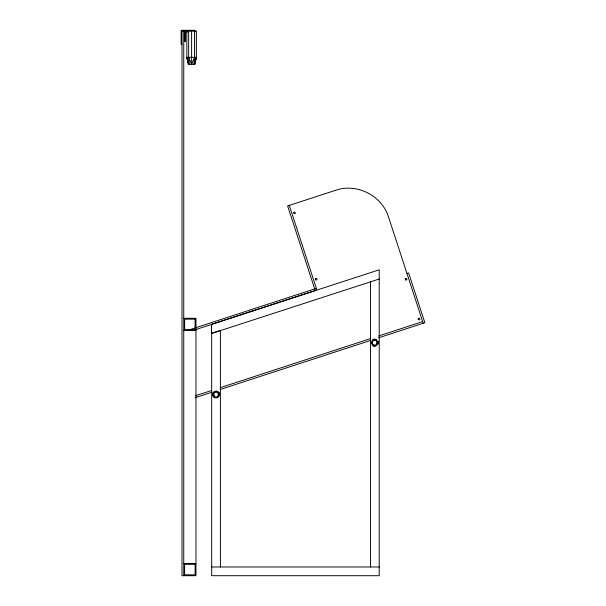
<?xml version="1.0" encoding="UTF-8"?>
<svg xmlns="http://www.w3.org/2000/svg" width="606" height="606" viewBox="0 0 606 606"><rect width="100%" height="100%" fill="white"/><g stroke="black" fill="none" stroke-linecap="round" stroke-linejoin="round"><path stroke-width="0.91" d="M211.486 332.588L211.486 325.248M372.592 344.011L372.326 342.049L373.546 340.436L376.167 340.436L377.455 342.352L377.129 344.011L374.856 345.322L372.592 344.011L372.326 342.049M194.556 31.171L194.556 57.35L193.844 64.334L196.374 57.35L196.374 31.171L182.005 31.171L182.005 575.7L195.965 575.7L195.965 318.271L183.747 318.271M218.304 395.847L218.304 393.233L218.569 393.885L218.304 395.847L218.569 393.885L217.349 392.271L214.729 392.271L213.592 393.612L213.562 395.392L214.729 396.809L217.349 396.809L218.486 395.468M377.129 344.011L377.129 341.398L377.129 344.011L378.242 343.557L378.258 341.928C369.758 331.232 369.758 354.184 378.258 343.481M377.636 343.973L377.879 342.269M188.14 62.585L186.83 57.35L196.374 57.35L195.041 64.334L188.163 64.334L186.83 57.35L186.83 31.171M213.774 393.233L213.774 395.847L213.774 393.233L212.653 393.688M194.844 63.463L196.374 57.35M372.326 343.36L372.592 341.398M188.655 31.171L188.655 57.35L191.602 64.334L194.556 57.35M377.167 344.708L377.879 343.14L377.636 341.436M372.076 341.436L373.205 340.133L374.856 339.648L376.508 340.133M213.395 393.014L214.509 391.893L216.039 391.484L217.562 391.893L218.683 393.014L219.092 394.536M217.562 397.188L218.683 396.066M315.241 290.562L315.999 290.069L316.355 288.365L289.282 205.404M188.511 330.088L314.196 289.07L314.734 290.728L194.435 329.99M316.355 288.365L314.696 288.903L287.623 205.949L335.739 190.246C356.896 182.891 382.007 195.647 388.552 217.069L423.208 323.256M406.967 273.48L408.626 272.935L424.867 322.71L378.803 337.747M195.427 395.756L211.592 390.484M220.576 387.552L370.569 338.595M378.659 335.959L422.67 321.597M195.071 397.71L212.138 392.143M220.114 389.537L370.213 340.549M379.22 279.002L211.486 333.505L211.486 324.331L379.22 269.829L379.22 575.7L211.676 575.7L211.676 333.323L220.402 330.49L220.402 566.974M187.239 32.042L185.497 32.042L185.497 41.647L184.625 41.647L184.625 31.171M182.005 44.261L181.133 44.261L181.133 30.3L195.094 30.3L195.094 31.171M183.747 330.49L195.965 330.49M374 339.777L375.72 339.777M377.129 341.398L378.227 341.776M377.333 341.852L378.242 341.852M377.394 342.049L378.288 342.049M371.387 342.352L372.266 342.352M371.364 342.708L372.243 342.708M377.394 343.36L378.288 343.36M377.311 343.632L378.227 343.632M375.72 345.632L374 345.632L372.546 344.708M212.668 393.612L213.592 393.612M212.608 393.885L213.501 393.885M218.569 393.885L219.463 393.885M212.608 395.195L213.501 395.195M218.569 395.195L219.463 395.195M212.653 395.392L213.562 395.392M218.516 395.392L219.425 395.392M183.747 563.482L195.965 563.482M211.676 566.974L379.22 566.974M371.387 343.057L372.266 343.064M373.205 345.276L374.856 345.761M218.766 392.362C216.054 388.84 210.479 393.286 213.312 396.718C216.024 400.24 221.599 395.794 218.766 392.362L219.402 393.612L218.304 393.233M213.395 396.066L214.509 397.188M213.592 395.468L213.774 395.847M186.83 57.35L189.36 64.334L188.655 57.35M370.493 281.835L370.493 566.974M191.602 31.171L191.602 64.334M183.747 31.171L183.747 575.7M293.622 212.547L293.986 213.676L295.167 213.509L295.402 212.918L294.667 211.986L293.622 212.547M315.279 278.911L315.65 280.04L316.824 279.874L317.059 279.283L316.332 278.351L315.279 278.911M405.24 278.919L405.611 280.055L406.232 280.184L407.027 279.298L406.293 278.366L405.24 278.919M418.238 318.741L418.216 319.377L419.223 320.006L420.019 319.12L419.284 318.18L418.238 318.741M195.094 319.142L184.625 319.142L184.625 329.619L195.094 329.619L195.094 319.142M195.094 564.353L184.625 564.353L184.625 574.829L195.094 574.829L195.094 564.353"/></g></svg>
